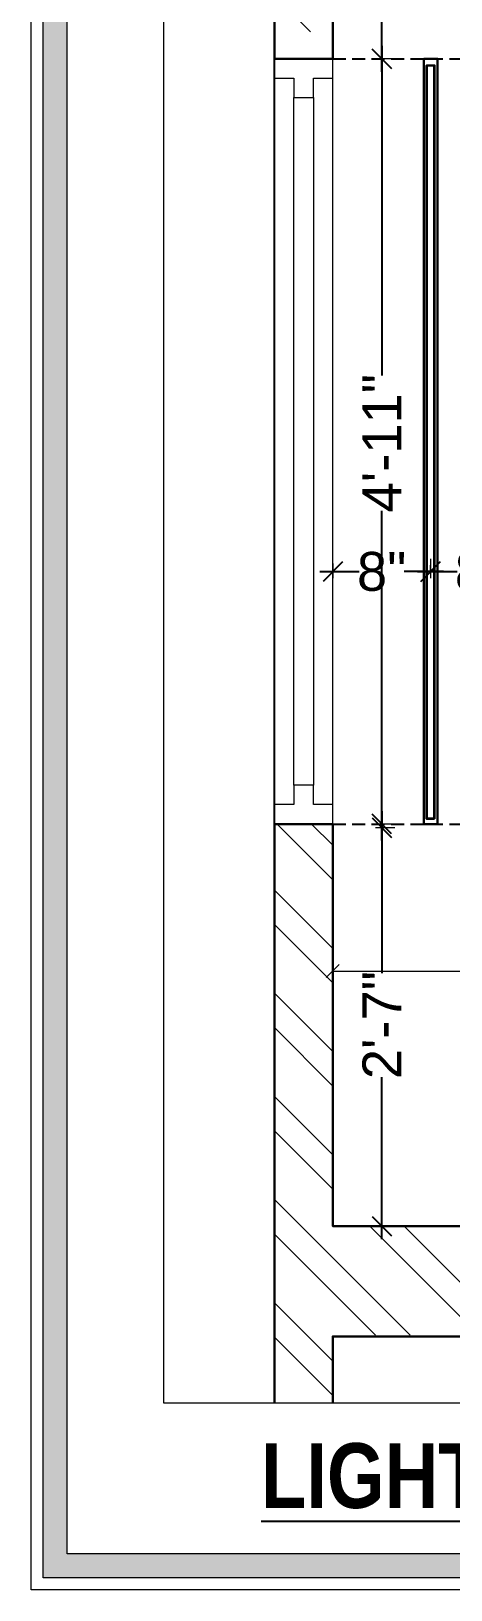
# Model space of a CAD drawing. Header units: millimetres. Extents: x 56222 to 3066687, y -650199 to -121287.
# Drawn here: x 135235.2 to 135267.6, y -183257.9 to -183137.7 of the extents above; entities that cross this region are included whole.
import ezdxf

# ---------------------------------------------------------------- set-up
doc = ezdxf.new("R2010")
doc.units = ezdxf.units.MM
doc.header["$MEASUREMENT"] = 0
doc.header["$PDMODE"] = 35
doc.linetypes.add('DASHEDX2', pattern=[1.5, 1, -0.5])
doc.layers.get('Defpoints').update_dxf_attribs({"color": 220})
doc.layers.add('AR HATCH-7', color=7, linetype='Continuous')
for name, color, linetype, lineweight in [('dim05', 1, 'Continuous', 13), ('Dimension', 10, 'DASHEDX2', 20), ('Electrical', 84, 'Continuous', 30), ('ELEVATION', 250, 'Continuous', 9), ('FIRST FLOOR', 7, 'Continuous', 9), ('FIRST FLOOR ( DW_RAIL )', 7, 'Continuous', 9), ('FIRST FLOOR_( PLine )_', 251, 'Continuous', 30), ('FURNITURE', 32, 'Continuous', 9), ('Labelling', 1, 'Continuous', 25), ('wall', 7, 'Continuous', 30), ('XX~SLAB ( BEAM )~ ( DIM )', 7, 'Continuous', 9)]:
    doc.layers.add(name, color=color, linetype=linetype, lineweight=lineweight)
doc.layers.add('XX~SLAB ( PLINE )', color=251, linetype='Continuous', plot=False)
doc.styles.add('Arial', font='arial.ttf')
doc.styles.get("Standard").update_dxf_attribs({"font": 'arial.ttf', "height": 6})
doc.styles.add('style4', font='ARIALN.TTF')
doc.dimstyles.new('Archana', dxfattribs={"dimtxt": 3, "dimasz": 1.5, "dimexe": 0.5, "dimexo": 0.5, "dimgap": 0, "dimtad": 0, "dimzin": 0, "dimdsep": 46, "dimlunit": 4, "dimtxsty": 'Arial', "dimblk": 'OBLIQUE', "dimcen": 0, "dimdle": 1, "dimclrd": 1, "dimclre": 1, "dimclrt": 5, "dimadec": 0, "dimazin": 0, "dimtfac": 1, "dimtofl": 0, "dimtmove": 1, "dimatfit": 3, "dimfxl": 1, "dimfxlon": 1, "dimtolj": 1, "dimtzin": 0, "dimlwd": 25, "dimlwe": -1, "dimarcsym": 0})
doc.dimstyles.new('ISO-25', dxfattribs={"dimtxt": 2.5, "dimasz": 1, "dimexe": 0.5, "dimexo": 1, "dimtad": 0, "dimdec": 1, "dimlunit": 4, "dimtxsty": 'Standard', "dimblk": 'OBLIQUE', "dimcen": 2.5, "dimclrd": 1, "dimclre": 1, "dimclrt": 5, "dimadec": 0, "dimazin": 0, "dimtfac": 1, "dimtdec": 1, "dimtmove": 0, "dimatfit": 3, "dimfxl": 1, "dimlwd": -1, "dimarcsym": 0})

# ---------------------------------------------------------------- blocks, each defined once
blk = doc.blocks.new('KIDS')
at = {"layer": 'FURNITURE', "color": 9, "linetype": 'DASHEDX2', "lineweight": 25, "true_color": 0xc7c8ca}
for points in [[(134655.903009901, -183334.7895181188), (134671.0122655184, -183334.7895181188), (134671.0122655184, -183300.7895181188), (134655.903009901, -183300.7895181188)], [(134655.903009901, -183393.7895181188), (134671.0122655184, -183393.7895181188), (134671.0122655184, -183424.7895181188), (134655.903009901, -183424.7895181188)]]:
    blk.add_lwpolyline(points, close=True, dxfattribs=at)
blk = doc.blocks.new('_Oblique')
at = {"layer": 'wall', "color": 0, "lineweight": -2}
blk.add_line((-0.5, -0.5), (0.5, 0.5), dxfattribs=at)
blk = doc.blocks.new('*D456')
at = {"layer": 'Defpoints', "color": 0, "lineweight": 30, "transparency": 16777216}
for p in [(135262.2842040832, -183105.8143279717), (135266.047275681, -183105.8143279717), (135265.5174717493, -183139.8143279717)]:
    blk.add_point(p, dxfattribs=at)
at = {"layer": 'dim05', "color": 1, "transparency": 16777216}
for p, q in [((135263.2842040832, -183105.8143279717), (135261.7842040832, -183105.8143279717)), ((135263.2842040832, -183139.8143279717), (135261.7842040832, -183139.8143279717))]:
    blk.add_line(p, q, dxfattribs=at)
at = {"layer": 'dim05', "color": 1, "lineweight": 25, "transparency": 16777216}
for p, q in [((135262.2842040832, -183104.8143279717), (135262.2842040832, -183117.6359514369)), ((135262.2842040832, -183140.8143279717), (135262.2842040832, -183127.9927045065))]:
    blk.add_line(p, q, dxfattribs=at)
at = {"layer": 'dim05', "color": 1, "lineweight": 25, "transparency": 16777216, "xscale": 1.5, "yscale": 1.5, "zscale": 1.5}
for p, rotation in [((135262.2842040832, -183105.8143279717), 90), ((135262.2842040832, -183139.8143279717), 270)]:
    blk.add_blockref('_Oblique', p, dxfattribs=dict(at, rotation=rotation))
at = {"layer": 'dim05', "color": 5, "lineweight": 30, "transparency": 16777216, "insert": (135262.2842040832, -183122.8143279717), "char_height": 3, "attachment_point": 5, "rotation": 90, "style": 'Arial'}
blk.add_mtext('\\A1;2\'-10"', dxfattribs=at)
blk = doc.blocks.new('*D457')
at = {"layer": 'Defpoints', "color": 0, "lineweight": 30, "transparency": 16777216}
for p in [(135265.5174717493, -183198.8143279717), (135262.2842040833, -183229.8143279712), (135266.0472756856, -183229.8143279712)]:
    blk.add_point(p, dxfattribs=at)
at = {"layer": 'dim05', "color": 1, "lineweight": 25, "transparency": 16777216}
for p, q in [((135262.2842040833, -183197.8143279717), (135262.2842040833, -183210.3013675349)), ((135262.2842040833, -183230.8143279712), (135262.2842040833, -183218.327288408))]:
    blk.add_line(p, q, dxfattribs=at)
at = {"layer": 'dim05', "color": 1, "transparency": 16777216}
for p, q in [((135263.2842040833, -183198.8143279717), (135261.7842040833, -183198.8143279717)), ((135263.2842040833, -183229.8143279712), (135261.7842040833, -183229.8143279712))]:
    blk.add_line(p, q, dxfattribs=at)
at = {"layer": 'dim05', "color": 1, "lineweight": 25, "transparency": 16777216, "xscale": 1.5, "yscale": 1.5, "zscale": 1.5}
for p, rotation in [((135262.2842040833, -183198.8143279717), 90), ((135262.2842040833, -183229.8143279712), 270)]:
    blk.add_blockref('_Oblique', p, dxfattribs=dict(at, rotation=rotation))
at = {"layer": 'dim05', "color": 5, "lineweight": 30, "transparency": 16777216, "insert": (135262.2842040832, -183214.3143279714), "char_height": 3, "attachment_point": 5, "rotation": 90, "style": 'Arial'}
blk.add_mtext('\\A1;2\'-7"', dxfattribs=at)
blk = doc.blocks.new('*D460')
at = {"layer": 'Defpoints', "color": 0, "lineweight": 30, "transparency": 16777216}
for p in [(135266.0391490645, -183175.2349449418), (135258.4926477724, -183178.2329478758), (135266.0391490645, -183179.3574831021)]:
    blk.add_point(p, dxfattribs=at)
at = {"layer": 'dim05', "color": 1, "transparency": 16777216}
for p, q in [((135258.4926477724, -183178.7329478758), (135258.4926477724, -183179.8574831021)), ((135266.0391490645, -183178.3574831021), (135266.0391490645, -183179.8574831021))]:
    blk.add_line(p, q, dxfattribs=at)
at = {"layer": 'dim05', "color": 1, "lineweight": 25, "transparency": 16777216}
for p, q in [((135257.4926477724, -183179.3574831021), (135260.5397729068, -183179.3574831021)), ((135267.0391490645, -183179.3574831021), (135263.99202393, -183179.3574831021))]:
    blk.add_line(p, q, dxfattribs=at)
at = {"layer": 'dim05', "color": 1, "lineweight": 25, "transparency": 16777216, "xscale": 1.5, "yscale": 1.5, "zscale": 1.5, "rotation": 180}
blk.add_blockref('_Oblique', (135258.4926477724, -183179.3574831021), dxfattribs=at)
at = {"layer": 'dim05', "color": 1, "lineweight": 25, "transparency": 16777216, "xscale": 1.5, "yscale": 1.5, "zscale": 1.5}
blk.add_blockref('_Oblique', (135266.0391490645, -183179.3574831021), dxfattribs=at)
at = {"layer": 'dim05', "color": 5, "lineweight": 30, "transparency": 16777216, "insert": (135262.2658984184, -183179.3574831021), "char_height": 3, "attachment_point": 5, "style": 'Arial'}
blk.add_mtext('\\A1;8"', dxfattribs=at)
blk = doc.blocks.new('*D461')
at = {"layer": 'Defpoints', "color": 0, "lineweight": 30, "transparency": 16777216}
for p in [(135266.0391490645, -183179.3574831021), (135273.6019033899, -183179.3574831021), (135273.6019033899, -183179.3574831021)]:
    blk.add_point(p, dxfattribs=at)
at = {"layer": 'dim05', "color": 1, "transparency": 16777216}
for p, q in [((135266.0391490645, -183179.3574831021), (135266.0391490645, -183178.8574831021)), ((135273.6019033899, -183179.3574831021), (135273.6019033899, -183178.8574831021))]:
    blk.add_line(p, q, dxfattribs=at)
at = {"layer": 'dim05', "color": 1, "lineweight": 25, "transparency": 16777216}
for p, q in [((135265.0391490645, -183179.3574831021), (135268.0944007156, -183179.3574831021)), ((135274.6019033899, -183179.3574831021), (135271.5466517388, -183179.3574831021))]:
    blk.add_line(p, q, dxfattribs=at)
at = {"layer": 'dim05', "color": 1, "lineweight": 25, "transparency": 16777216, "xscale": 1.5, "yscale": 1.5, "zscale": 1.5, "rotation": 180}
blk.add_blockref('_Oblique', (135266.0391490645, -183179.3574831021), dxfattribs=at)
at = {"layer": 'dim05', "color": 1, "lineweight": 25, "transparency": 16777216, "xscale": 1.5, "yscale": 1.5, "zscale": 1.5}
blk.add_blockref('_Oblique', (135273.6019033899, -183179.3574831021), dxfattribs=at)
at = {"layer": 'dim05', "color": 5, "lineweight": 30, "transparency": 16777216, "insert": (135269.8205262272, -183179.3574831021), "char_height": 3, "attachment_point": 5, "style": 'Arial'}
blk.add_mtext('\\A1;8"', dxfattribs=at)
blk = doc.blocks.new('*D855')
at = {"layer": 'Defpoints', "color": 0, "lineweight": 30, "transparency": 16777216}
for p in [(135262.2842040834, -183139.8143279717), (135265.4903139662, -183139.8143279717), (135265.4903139662, -183199.0960609326)]:
    blk.add_point(p, dxfattribs=at)
at = {"layer": 'dim05', "color": 1, "lineweight": 25, "transparency": 16777216}
for p, q in [((135262.2842040834, -183138.8143279717), (135262.2842040834, -183164.2420293771)), ((135262.2842040834, -183200.0960609326), (135262.2842040834, -183174.6683595272))]:
    blk.add_line(p, q, dxfattribs=at)
at = {"layer": 'dim05', "color": 1, "transparency": 16777216}
for p, q in [((135263.2842040834, -183139.8143279717), (135261.7842040834, -183139.8143279717)), ((135263.2842040834, -183199.0960609326), (135261.7842040834, -183199.0960609326))]:
    blk.add_line(p, q, dxfattribs=at)
at = {"layer": 'dim05', "color": 1, "lineweight": 25, "transparency": 16777216, "xscale": 1.5, "yscale": 1.5, "zscale": 1.5}
for p, rotation in [((135262.2842040834, -183139.8143279717), 90), ((135262.2842040834, -183199.0960609326), 270)]:
    blk.add_blockref('_Oblique', p, dxfattribs=dict(at, rotation=rotation))
at = {"layer": 'dim05', "color": 5, "lineweight": 30, "transparency": 16777216, "insert": (135262.2842040833, -183169.4551944522), "char_height": 3, "attachment_point": 5, "rotation": 90, "style": 'Arial'}
blk.add_mtext('\\A1;4\'-11"', dxfattribs=at)
blk = doc.blocks.new('*D910')
at = {"layer": 'Defpoints', "color": 0, "lineweight": 30, "transparency": 16777216}
for p in [(135310.8729585232, -183206.9355333294), (135258.4926477725, -183209.7104054392), (135310.8729585232, -183210.1534345655)]:
    blk.add_point(p, dxfattribs=at)
at = {"layer": 'dim05', "color": 1, "linetype": 'Continuous', "lineweight": -2, "transparency": 16777216}
for p, q in [((135310.8729585232, -183207.9355333294), (135310.8729585232, -183210.6534345655)), ((135258.4926477725, -183210.7104054392), (135258.4926477725, -183210.6534345655))]:
    blk.add_line(p, q, dxfattribs=at)
at = {"layer": 'dim05', "color": 1, "linetype": 'Continuous', "transparency": 16777216}
for p, q in [((135258.4926477725, -183210.1534345655), (135280.6846790005, -183210.1534345655)), ((135310.8729585232, -183210.1534345655), (135288.6809272952, -183210.1534345655))]:
    blk.add_line(p, q, dxfattribs=at)
at = {"layer": 'dim05', "color": 1, "transparency": 16777216, "rotation": 180}
blk.add_blockref('_Oblique', (135258.4926477725, -183210.1534345655), dxfattribs=at)
at = {"layer": 'dim05', "color": 1, "transparency": 16777216}
blk.add_blockref('_Oblique', (135310.8729585232, -183210.1534345655), dxfattribs=at)
at = {"layer": 'dim05', "color": 5, "lineweight": 25, "transparency": 16777216, "insert": (135284.6828031478, -183210.1534345655), "char_height": 2.5, "attachment_point": 5, "style": 'Arial'}
blk.add_mtext('4\'-4"', dxfattribs=at)

msp = doc.modelspace()

# ---------------------------------------------------------------- hatches: boundary and pattern name
at = {"layer": 'AR HATCH-7', "lineweight": 15, "true_color": 0x939598}
h = msp.add_hatch(dxfattribs=at)
h.set_pattern_fill('ANSI32', color=252, scale=15, angle=90)
h.set_pattern_definition([(135, (-47827.48102321223, -317320.8187355692), (-3.977475644174331, -3.97747564417433), []), (135, (-47827.48102321223, -317318.1670851442), (-3.977475644174331, -3.97747564417433), [])])
h.paths.add_polyline_path([(135253.9926477724, -183198.8143279717), (135253.9932826367, -183243.4731596794), (135258.4932826367, -183243.4731596794), (135258.4932826367, -183238.2315023462), (135271.9932826366, -183238.2315023462), (135271.9932826366, -183229.8143279717), (135258.4932826367, -183229.8143279717), (135258.4932826367, -183202.2315023462), (135258.4926477724, -183198.8143279717)])
h.paths.add_polyline_path([(135253.9932826367, -183092.7315159754), (135253.9932826367, -183137.7315023462), (135258.4932826367, -183137.7315023462), (135258.4932826367, -183105.8143279717), (135269.9926478722, -183105.8143279717), (135269.9926478722, -183092.7315159754)])
h.paths.add_polyline_path([(135409.9932826367, -183191.7315023462), (135409.9932826367, -183197.7315023462), (135414.4932826366, -183197.7315023462), (135414.4932826366, -183191.7315023462)])
h.paths.add_polyline_path([(135409.9932826367, -183101.7315023462), (135409.9932826367, -183116.7315023462), (135409.9932826367, -183176.7315023462), (135414.4932826367, -183176.7315023462), (135414.4932826367, -183101.7315023462)])
h.paths.add_polyline_path([(135342.5097352181, -183222.3065600813), (135342.5097352181, -183192.4909756658)])
at = {"layer": 'Dimension', "linetype": 'Continuous', "true_color": 0xd39e00}
h = msp.add_hatch(color=42, dxfattribs=at)
h.paths.add_polyline_path([(135236.127192207, -183071.3091450033), (135236.127192207, -183256.9265234126), (135499.834921955, -183256.9265234126), (135499.834921955, -183071.3091450033)])
h.paths.add_polyline_path([(135237.977944633, -183073.1598974292), (135497.9841695291, -183073.1598974292), (135497.9841695291, -183255.0757709867), (135237.977944633, -183255.0757709867)], flags=16)

# ---------------------------------------------------------------- linework, layer by layer
at = {"layer": 'Dimension', "color": 42, "linetype": 'Continuous', "true_color": 0xd39e00}
for points in [[(135235.2018159941, -183070.3837687903), (135500.760298168, -183070.3837687903), (135500.760298168, -183257.8518996256), (135235.2018159941, -183257.8518996256)], [(135236.127192207, -183071.3091450033), (135499.834921955, -183071.3091450033), (135499.834921955, -183256.9265234126), (135236.127192207, -183256.9265234126)], [(135237.977944633, -183073.1598974292), (135497.9841695291, -183073.1598974292), (135497.9841695291, -183255.0757709867), (135237.977944633, -183255.0757709867)]]:
    msp.add_lwpolyline(points, close=True, dxfattribs=at)
at = {"layer": 'Electrical', "color": 7, "lineweight": 30}
msp.add_lwpolyline([(135265.5174717492, -183139.8143279717), (135265.5174717492, -183198.8143279717), (135266.5770796126, -183198.8143279717), (135266.5770796126, -183139.8143279717)], close=True, dxfattribs=at)
at = {"layer": 'Electrical', "color": 175, "lineweight": 30, "ltscale": 8, "true_color": 0x4554a5}
for points in [[(135266.3497892207, -183198.4158299133), (135265.7285089082, -183198.4158299133), (135265.7285089082, -183140.3285253212), (135266.3497892207, -183140.3285253212)], [(135266.3314591831, -183198.3974998161), (135265.7468388862, -183198.3974998161), (135265.7468388862, -183140.3468554184), (135266.3314591831, -183140.3468554184)]]:
    msp.add_lwpolyline(points, close=True, dxfattribs=at)
at = {"layer": 'ELEVATION', "lineweight": 0}
msp.add_lwpolyline([(135245.4561221307, -183243.4731596794), (135245.4561221307, -183082.0624410383), (135422.8438484707, -183082.0624410383), (135422.8438484707, -183243.4731596794)], close=True, dxfattribs=at)
at = {"layer": 'FIRST FLOOR'}
for p, q in [((135253.9926478726, -183243.4731596794), (135253.9926478726, -183092.8143279717)), ((135258.4926477725, -183139.8143279717), (135253.9926477725, -183139.8143279717)), ((135258.4926477725, -183198.8143279717), (135253.9926477725, -183198.8143279717)), ((135280.9926478623, -183229.8143279717), (135258.4926478624, -183229.8143279717)), ((135258.4926478726, -183243.4731596794), (135258.4926478726, -183238.3143279717)), ((135409.9926478725, -183238.3143279717), (135258.4926478726, -183238.3143279717))]:
    msp.add_line(p, q, dxfattribs=at)
at = {"layer": 'FIRST FLOOR ( DW_RAIL )'}
msp.add_lwpolyline([(135253.9926477724, -183139.8143279717), (135253.9926477724, -183141.3143279717), (135255.4926477724, -183141.3143279717), (135255.4926477724, -183142.8143279717), (135256.9926477725, -183142.8143279717), (135256.9926477725, -183195.8143279717), (135255.4926477725, -183195.8143279717), (135255.4926477725, -183197.3143279717), (135253.9926477724, -183197.3143279717), (135253.9926477725, -183198.8143279717), (135258.4926477724, -183198.8143279717), (135258.4926477724, -183197.3143279717), (135256.9926477722, -183197.3143279717), (135256.9926477725, -183195.8143279717), (135255.4926477725, -183195.8143279717), (135255.4926477725, -183142.8143279717), (135256.9926477725, -183142.8143279717), (135256.9926477725, -183141.3143279717), (135258.4926477724, -183141.3143279717), (135258.4926477724, -183139.8143279717), (135253.9926477724, -183139.8143279717), (135253.9926477724, -183198.8143279717), (135258.4926477724, -183198.8143279717), (135258.4926477724, -183139.8143279717)], close=True, dxfattribs=at)
at = {"layer": 'FIRST FLOOR_( PLine )_'}
for points in [[(135422.8438484707, -183092.8143279716), (135253.9926478726, -183092.8143279717), (135253.9926477725, -183139.8143279717), (135258.4926477725, -183139.8143279717), (135258.4926478722, -183105.8143279717)], [(135258.4926478726, -183243.4731596794), (135258.4926478726, -183238.3143279716), (135353.9926478725, -183238.3143279717), (135353.9926478725, -183233.8143279717), (135282.4926478699, -183233.8143279699), (135282.4926478597, -183229.8143279699), (135258.4926478624, -183229.8143279717), (135258.4926477725, -183198.8143279717), (135253.9926477725, -183198.8143279717), (135253.9926478726, -183243.4731596794)]]:
    msp.add_lwpolyline(points, dxfattribs=at)
at = {"layer": 'FURNITURE'}
for p, q in [((135258.4926478726, -183238.3143279717), (135258.4926478726, -183243.4731596794)), ((135276.4984518836, -183238.3143279717), (135258.4926478726, -183238.3143279717))]:
    msp.add_line(p, q, dxfattribs=at)
at = {"layer": 'XX~SLAB ( BEAM )~ ( DIM )', "lineweight": 30}
msp.add_line((135258.4926478624, -183229.8143279717), (135258.4926478624, -183228.8143279717), dxfattribs=at)
at = {"layer": 'XX~SLAB ( PLINE )'}
msp.add_lwpolyline([(135253.9926351465, -183243.4731596794), (135253.9926276084, -183092.8143266056), (135422.8438484707, -183092.8143178972)], dxfattribs=at)

# ---------------------------------------------------------------- block references
at = {"layer": 'dim05', "lineweight": 30}
msp.add_blockref('KIDS', (602.5896378714824, 194.9751901471172), dxfattribs=at)

# ---------------------------------------------------------------- texts
at = {"layer": 'Labelling', "color": 251, "true_color": 0x636466, "insert": (135279.1984452908, -183249.0828494889), "char_height": 5, "attachment_point": 5, "style": 'style4'}
msp.add_mtext_dynamic_manual_height_columns('{\\fArial Narrow|b1|i0|c0|p34;\\LLIGHTING LAYOUT}', width=79.10805762155178, gutter_width=1, heights=[0], dxfattribs=at)

# ---------------------------------------------------------------- dimensions: what is measured, and where the dimension line sits
at = {"layer": 'dim05', "lineweight": 30}
for base, p1, p2, picture, middle in [((135262.2842040832, -183105.8143279717), (135265.5174717492, -183139.8143279717), (135266.0472756809, -183105.8143279717), '*D456', (135262.2842040832, -183122.8143279717)), ((135262.2842040834, -183139.8143279717), (135265.4903139661, -183199.0960609326), (135265.4903139661, -183139.8143279717), '*D855', (135262.2842040833, -183169.4551944522)), ((135262.2842040833, -183229.8143279712), (135265.5174717492, -183198.8143279717), (135266.0472756856, -183229.8143279711), '*D457', (135262.2842040832, -183214.3143279714))]:
    dim = msp.add_linear_dim(base=base, p1=p1, p2=p2, angle=90, dimstyle='Archana', override={"dimdec": 0}, dxfattribs=at)
    dim.commit()
    dim.dimension.update_dxf_attribs({"geometry": picture, "text_midpoint": middle})
for base, p1, p2, picture, middle in [((135266.0391490645, -183179.3574831021), (135258.4926477724, -183178.2329478758), (135266.0391490645, -183175.2349449418), '*D460', (135262.2658984184, -183179.3574831021)), ((135273.6019033899, -183179.3574831021), (135266.0391490645, -183179.3574831021), (135273.6019033899, -183179.3574831021), '*D461', (135269.8205262272, -183179.3574831021))]:
    dim = msp.add_linear_dim(base=base, p1=p1, p2=p2, dimstyle='Archana', override={"dimdec": 0}, dxfattribs=at)
    dim.commit()
    dim.dimension.update_dxf_attribs({"geometry": picture, "text_midpoint": middle})
at = {"layer": 'dim05', "color": 27, "lineweight": 25, "true_color": 0x7d5120}
dim = msp.add_linear_dim(base=(135310.8729585232, -183210.1534345655), p1=(135258.4926477725, -183209.7104054392), p2=(135310.8729585232, -183206.9355333294), dimstyle='ISO-25', override={"dimdec": 0, "dimtxsty": 'Arial', "dimtmove": 1}, dxfattribs=at)
dim.commit()
dim.dimension.update_dxf_attribs({"geometry": '*D910', "text_midpoint": (135284.6828031478, -183210.1534345655)})

doc.saveas('drawing.dxf')
